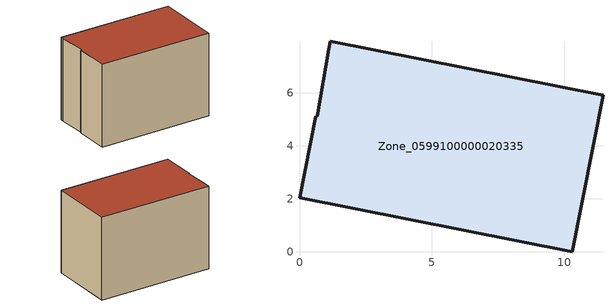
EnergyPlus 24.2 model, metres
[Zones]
Zone_0599100000020335
 floor ground (C_G): 0,2.04 0.61,5.13 0.68,5.11 1.1,7.66 1.16,7.95 11.47,5.91 10.3,0 z0
 wall outside (C_F): 1.16,7.95 1.1,7.66 0.68,5.11 0.61,5.13 0,2.04 10.3,0 11.47,5.91 1.16,7.95 z0:7.58
 roof outside (C_R): 0.61,5.13 0,2.04 10.3,0 11.47,5.91 1.16,7.95 1.1,7.66 0.68,5.11 z7.58
[BUILDING]
Pand.0599100000020335: North Axis=0; Terrain=City; Loads Convergence Tolerance Value=0.04; Temperature Convergence Tolerance Value=0.4; Solar Distribution=FullExterior; Maximum Number of Warmup Days=25; Minimum Number of Warmup Days=1
[Site:Location]
Rotterdam.The.Hague.AP_ZH_NLD Design_Conditions: Latitude=51.96; Longitude=4.45; Time Zone=1; Elevation=-4.5
[SITE:GROUNDTEMPERATURE:BUILDINGSURFACE]
18, 18, 18, 18, 18, 18, 18, 18, 18, 18, 18, 18
[MATERIAL] Thermal Absorptance=0.9; Solar Absorptance=0.7; Visible Absorptance=0.7
Name | Roughness | Thickness | Conductivity | Density | Specific Heat
G.TI.1975-1991 | MediumSmooth | 0.15 | 0.288461 | 540 | 1210
F.TI.1975-1991 | Rough | 0.3 | 0.230769 | 1920 | 840
R.TI.1975-1991 | MediumRough | 0.2 | 0.153846 | 1500 | 1000
[CONSTRUCTION]
C_G: G.TI.1975-1991
C_F: F.TI.1975-1991
C_R: R.TI.1975-1991
[ZONE]
Zone_0599100000020335: Type=1; Multiplier=1; Ceiling Height=Autocalculate; Volume=Autocalculate; Floor Area=autocalculate; Part of Total Floor Area=Yes
[ZONEINFILTRATION:DESIGNFLOWRATE]
Infil_Zone_0599100000020335: Zone or ZoneList or Space or SpaceList=Zone_0599100000020335; Schedule=AlwaysOn; Design Flow Rate Calculation Method=Flow/Area; Flow Rate per Floor Area=0.003; Constant Term Coefficient=1; Temperature Term Coefficient=0; Velocity Term Coefficient=0; Velocity Squared Term Coefficient=0
[HVACTEMPLATE:ZONE:IDEALLOADSAIRSYSTEM]
Zone_0599100000020335: Maximum Heating Supply Air Temperature=50; Minimum Cooling Supply Air Temperature=13; Maximum Heating Supply Air Humidity Ratio=0.0156; Minimum Cooling Supply Air Humidity Ratio=0.0077; Heating Limit=NoLimit; Cooling Limit=NoLimit; Dehumidification Control Type=ConstantSensibleHeatRatio; Cooling Sensible Heat Ratio=0.7; Dehumidification Setpoint=60; Humidification Control Type=None; Humidification Setpoint=30; Outdoor Air Method=None; Outdoor Air Flow Rate per Person=0.00944; Outdoor Air Flow Rate per Zone Floor Area=0; Outdoor Air Flow Rate per Zone=0; Demand Controlled Ventilation Type=None; Outdoor Air Economizer Type=NoEconomizer; Heat Recovery Type=None; Sensible Heat Recovery Effectiveness=0.7; Latent Heat Recovery Effectiveness=0.65
[ZONECONTROL:THERMOSTAT]
ThermostatControl_Zone_0599100000020335: Zone or ZoneList=Zone_0599100000020335; Control Type Schedule=DualSetpointControlType; Control 1=Thermostat_Zone_0599100000020335; Temperature Difference Between Cutout And Setpoint=0
[THERMOSTATSETPOINT:DUALSETPOINT]
Thermostat_Zone_0599100000020335: Heating Setpoint Temperature Schedule=HeatingSetpoint_Zone_0599100000020335; Cooling Setpoint Temperature Schedule=CoolingSetpoint_Zone_0599100000020335
[SCHEDULE:COMPACT]
HeatingSetpoint_Zone_0599100000020335: Through: 12/31, For: AllDays, Until: 24:00, 21
CoolingSetpoint_Zone_0599100000020335: Through: 12/31, For: AllDays, Until: 24:00, 24
DualSetpointControlType: Through: 12/31, For: AllDays, Until: 24:00, 4
AlwaysOn: Through: 12/31, For: AllDays, Until: 24:00, 1
